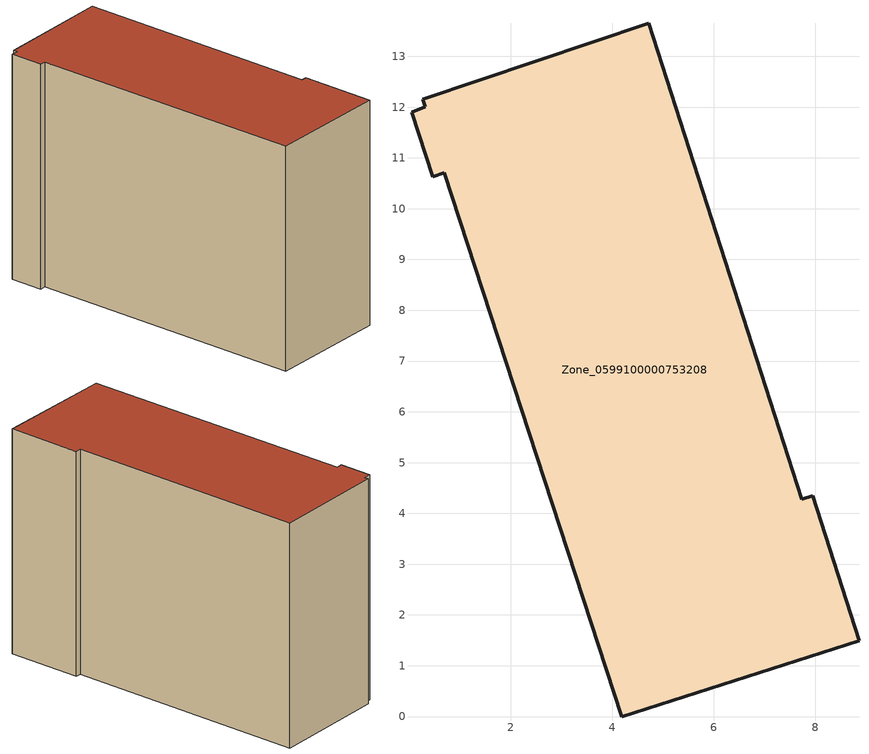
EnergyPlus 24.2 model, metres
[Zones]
Zone_0599100000753208
 floor ground (C_G): 0.69,10.71 0.47,10.63 0.05,11.9 0.33,12.01 0.28,12.15 4.72,13.65 7.73,4.28 7.95,4.35 8.86,1.49 4.19,0 z3.69
 wall outside (C_F): 7.95,4.35 7.73,4.28 4.72,13.65 0.28,12.15 0.33,12.01 0.05,11.9 0.47,10.63 0.69,10.71 4.19,0 8.86,1.49 7.95,4.35 z3.69:12.86
 roof outside (C_R): 0.69,10.71 4.19,0 8.86,1.49 7.95,4.35 7.73,4.28 4.72,13.65 0.28,12.15 0.33,12.01 0.05,11.9 0.47,10.63 z12.86
[BUILDING]
Pand.0599100000753208: North Axis=0; Terrain=City; Loads Convergence Tolerance Value=0.04; Temperature Convergence Tolerance Value=0.4; Solar Distribution=FullExterior; Maximum Number of Warmup Days=25; Minimum Number of Warmup Days=1
[Site:Location]
Rotterdam.The.Hague.AP_ZH_NLD Design_Conditions: Latitude=51.96; Longitude=4.45; Time Zone=1; Elevation=-4.5
[SITE:GROUNDTEMPERATURE:BUILDINGSURFACE]
18, 18, 18, 18, 18, 18, 18, 18, 18, 18, 18, 18
[MATERIAL] Thermal Absorptance=0.9; Solar Absorptance=0.7; Visible Absorptance=0.7
Name | Roughness | Thickness | Conductivity | Density | Specific Heat
G.TI.2006-2014 | MediumSmooth | 0.15 | 0.06 | 540 | 1210
F.TI.2006-2014 | Rough | 0.3 | 0.12 | 1920 | 840
R.TI.2006-2014 | MediumRough | 0.2 | 0.08 | 1500 | 1000
[CONSTRUCTION]
C_G: G.TI.2006-2014
C_F: F.TI.2006-2014
C_R: R.TI.2006-2014
[ZONE]
Zone_0599100000753208: Type=1; Multiplier=1; Ceiling Height=Autocalculate; Volume=Autocalculate; Floor Area=autocalculate; Part of Total Floor Area=Yes
[ZONEINFILTRATION:DESIGNFLOWRATE]
Infil_Zone_0599100000753208: Zone or ZoneList or Space or SpaceList=Zone_0599100000753208; Schedule=AlwaysOn; Design Flow Rate Calculation Method=Flow/Area; Flow Rate per Floor Area=0.0015; Constant Term Coefficient=1; Temperature Term Coefficient=0; Velocity Term Coefficient=0; Velocity Squared Term Coefficient=0
[HVACTEMPLATE:ZONE:IDEALLOADSAIRSYSTEM]
Zone_0599100000753208: Maximum Heating Supply Air Temperature=50; Minimum Cooling Supply Air Temperature=13; Maximum Heating Supply Air Humidity Ratio=0.0156; Minimum Cooling Supply Air Humidity Ratio=0.0077; Heating Limit=NoLimit; Cooling Limit=NoLimit; Dehumidification Control Type=ConstantSensibleHeatRatio; Cooling Sensible Heat Ratio=0.7; Dehumidification Setpoint=60; Humidification Control Type=None; Humidification Setpoint=30; Outdoor Air Method=None; Outdoor Air Flow Rate per Person=0.00944; Outdoor Air Flow Rate per Zone Floor Area=0; Outdoor Air Flow Rate per Zone=0; Demand Controlled Ventilation Type=None; Outdoor Air Economizer Type=NoEconomizer; Heat Recovery Type=None; Sensible Heat Recovery Effectiveness=0.7; Latent Heat Recovery Effectiveness=0.65
[ZONECONTROL:THERMOSTAT]
ThermostatControl_Zone_0599100000753208: Zone or ZoneList=Zone_0599100000753208; Control Type Schedule=DualSetpointControlType; Control 1=Thermostat_Zone_0599100000753208; Temperature Difference Between Cutout And Setpoint=0
[THERMOSTATSETPOINT:DUALSETPOINT]
Thermostat_Zone_0599100000753208: Heating Setpoint Temperature Schedule=HeatingSetpoint_Zone_0599100000753208; Cooling Setpoint Temperature Schedule=CoolingSetpoint_Zone_0599100000753208
[SCHEDULE:COMPACT]
HeatingSetpoint_Zone_0599100000753208: Through: 12/31, For: AllDays, Until: 24:00, 21
CoolingSetpoint_Zone_0599100000753208: Through: 12/31, For: AllDays, Until: 24:00, 24
DualSetpointControlType: Through: 12/31, For: AllDays, Until: 24:00, 4
AlwaysOn: Through: 12/31, For: AllDays, Until: 24:00, 1
